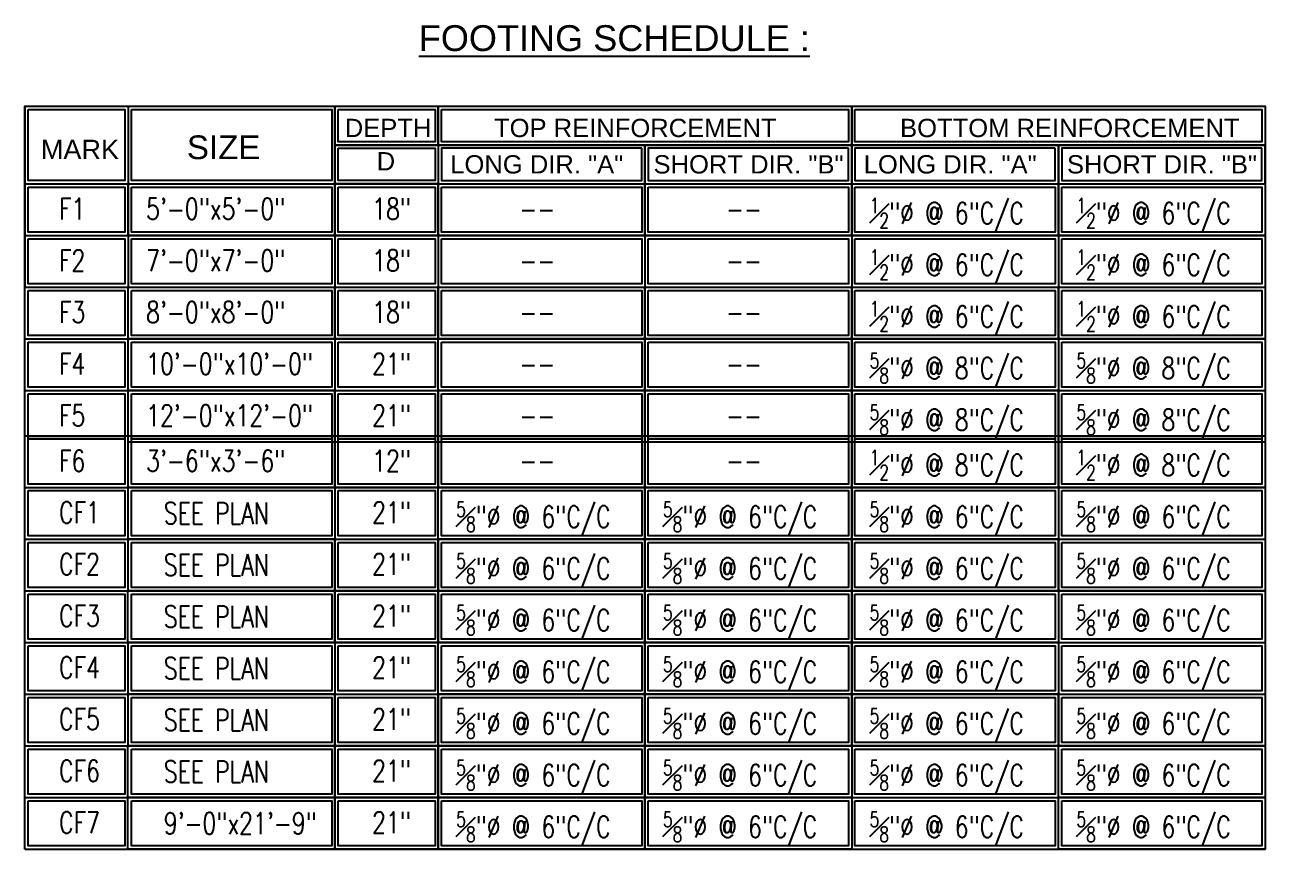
# Model space of a CAD drawing. Header units: inches. Extents: x 41285 to 57578, y -189 to 12305.
# Drawn here: x 52835.2 to 52979.2, y 9552.1 to 9647.9 of the extents above; entities that cross this region are included whole.
import ezdxf

# ---------------------------------------------------------------- set-up
doc = ezdxf.new("R2010")
doc.units = ezdxf.units.IN
doc.header["$LTSCALE"] = 30
doc.header["$MEASUREMENT"] = 0
doc.layers.add('A-TEXT-P', color=242, linetype='Continuous')
doc.layers.add('PB', color=3, linetype='Continuous')
doc.styles.add('3-32', font='simplex.shx', dxfattribs={"width": 0.75, "height": 10.6666})
doc.styles.add('ARIAL', font='arial.ttf')

msp = doc.modelspace()

# ---------------------------------------------------------------- linework, layer by layer
at = {"layer": 'PB', "color": 1}
for p, q in [((52835.1874212, 9638.39528587), (52835.1874212, 9617.39528587)), ((52835.1874212, 9638.39528587), (52979.1874212, 9638.39528587)), ((52847.1874212, 9638.39528587), (52847.1874212, 9617.39528587)), ((52871.1874212, 9638.39528587), (52871.1874212, 9617.39528587)), ((52883.1874212, 9638.39528587), (52883.1874212, 9617.39528587)), ((52931.1874212, 9638.39528587), (52931.1874212, 9617.39528587)), ((52979.1874212, 9638.39528587), (52979.1874212, 9563.39528587)), ((52871.1874212, 9633.89528587), (52979.1874212, 9633.89528587)), ((52883.1874212, 9633.89528587), (52931.1874212, 9633.89528587)), ((52907.1874212, 9633.89528587), (52907.1874212, 9617.39528587)), ((52931.1874212, 9633.89528587), (52979.1874212, 9633.89528587)), ((52955.1874212, 9633.89528587), (52955.1874212, 9617.39528587)), ((52835.1874212, 9629.39528587), (52979.1874212, 9629.39528587)), ((52835.1874212, 9623.39528587), (52979.1874212, 9623.39528587)), ((52835.1874212, 9617.39528587), (52979.1874212, 9617.39528587)), ((52835.1874212, 9617.39528587), (52979.1874212, 9617.39528587)), ((52835.1874212, 9611.39528587), (52979.1874212, 9611.39528587)), ((52835.1874212, 9605.39528587), (52979.1874212, 9605.39528587)), ((52835.1874212, 9605.39528587), (52979.1874212, 9605.39528587)), ((52835.1874212, 9600.14528587), (52979.1874212, 9600.14528587)), ((52835.1874212, 9600.14528587), (52979.1874212, 9600.14528587)), ((52835.1874212, 9594.14528587), (52979.1874212, 9594.14528587)), ((52835.1874212, 9588.14528587), (52979.1874212, 9588.14528587)), ((52835.1874212, 9588.14528587), (52979.1874212, 9588.14528587)), ((52835.1874212, 9582.14528587), (52979.1874212, 9582.14528587)), ((52835.1874212, 9576.14528587), (52979.1874212, 9576.14528587)), ((52835.1874212, 9576.14528587), (52979.1874212, 9576.14528587)), ((52835.1874212, 9570.14528587), (52979.1874212, 9570.14528587)), ((52835.1874212, 9570.14528587), (52979.1874212, 9570.14528587)), ((52835.1874212, 9564.14528587), (52979.1874212, 9564.14528587)), ((52835.1874212, 9558.14528587), (52979.1874212, 9558.14528587)), ((52835.1874212, 9558.14528587), (52979.1874212, 9558.14528587)), ((52835.1874212, 9552.14528587), (52979.1874212, 9552.14528587))]:
    msp.add_line(p, q, dxfattribs=at)
msp.add_lwpolyline([(52835.1874212, 9552.14528587), (52835.1874212, 9638.39528587), (52979.1874212, 9638.39528587)], dxfattribs=at)
at = {"layer": 'PB'}
for points in [[(52835.5624212, 9638.02028587), (52846.8124212, 9638.02028587), (52846.8124212, 9629.77028587), (52835.5624212, 9629.77028587)], [(52847.5624212, 9638.02028587), (52870.8124212, 9638.02028587), (52870.8124212, 9629.77028587), (52847.5624212, 9629.77028587)], [(52871.5624212, 9638.02028587), (52882.8124212, 9638.02028587), (52882.8124212, 9634.27028587), (52871.5624212, 9634.27028587)], [(52883.5624212, 9638.02028587), (52930.8124212, 9638.02028587), (52930.8124212, 9634.27028587), (52883.5624212, 9634.27028587)], [(52931.5624212, 9638.02028587), (52978.8124212, 9638.02028587), (52978.8124212, 9634.27028587), (52931.5624212, 9634.27028587)], [(52871.5624212, 9633.52028587), (52882.8124212, 9633.52028587), (52882.8124212, 9629.77028587), (52871.5624212, 9629.77028587)], [(52906.8124212, 9633.52028587), (52883.5624212, 9633.52028587), (52883.5624212, 9629.77028587), (52906.8124212, 9629.77028587)], [(52930.8124212, 9633.52028587), (52907.5624212, 9633.52028587), (52907.5624212, 9629.77028587), (52930.8124212, 9629.77028587)], [(52954.8124212, 9633.52028587), (52931.5624212, 9633.52028587), (52931.5624212, 9629.77028587), (52954.8124212, 9629.77028587)], [(52978.8124212, 9633.52028587), (52955.5624212, 9633.52028587), (52955.5624212, 9629.77028587), (52978.8124212, 9629.77028587)], [(52835.5624212, 9629.02028587), (52846.8124212, 9629.02028587), (52846.8124212, 9623.77028587), (52835.5624212, 9623.77028587)], [(52847.5624212, 9629.02028587), (52870.8124212, 9629.02028587), (52870.8124212, 9623.77028587), (52847.5624212, 9623.77028587)], [(52871.5624212, 9629.02028587), (52882.8124212, 9629.02028587), (52882.8124212, 9623.77028587), (52871.5624212, 9623.77028587)], [(52883.5624212, 9629.02028587), (52906.8124212, 9629.02028587), (52906.8124212, 9623.77028587), (52883.5624212, 9623.77028587)], [(52907.5624212, 9629.02028587), (52930.8124212, 9629.02028587), (52930.8124212, 9623.77028587), (52907.5624212, 9623.77028587)], [(52931.5624212, 9629.02028587), (52954.8124212, 9629.02028587), (52954.8124212, 9623.77028587), (52931.5624212, 9623.77028587)], [(52955.5624212, 9629.02028587), (52978.8124212, 9629.02028587), (52978.8124212, 9623.77028587), (52955.5624212, 9623.77028587)], [(52835.5624212, 9623.02028587), (52846.8124212, 9623.02028587), (52846.8124212, 9617.77028587), (52835.5624212, 9617.77028587)], [(52847.5624212, 9623.02028587), (52870.8124212, 9623.02028587), (52870.8124212, 9617.77028587), (52847.5624212, 9617.77028587)], [(52871.5624212, 9623.02028587), (52882.8124212, 9623.02028587), (52882.8124212, 9617.77028587), (52871.5624212, 9617.77028587)], [(52883.5624212, 9623.02028587), (52906.8124212, 9623.02028587), (52906.8124212, 9617.77028587), (52883.5624212, 9617.77028587)], [(52907.5624212, 9623.02028587), (52930.8124212, 9623.02028587), (52930.8124212, 9617.77028587), (52907.5624212, 9617.77028587)], [(52931.5624212, 9623.02028587), (52954.8124212, 9623.02028587), (52954.8124212, 9617.77028587), (52931.5624212, 9617.77028587)], [(52955.5624212, 9623.02028587), (52978.8124212, 9623.02028587), (52978.8124212, 9617.77028587), (52955.5624212, 9617.77028587)], [(52835.5624212, 9617.02028587), (52846.8124212, 9617.02028587), (52846.8124212, 9611.77028587), (52835.5624212, 9611.77028587)], [(52847.5624212, 9617.02028587), (52870.8124212, 9617.02028587), (52870.8124212, 9611.77028587), (52847.5624212, 9611.77028587)], [(52871.5624212, 9617.02028587), (52882.8124212, 9617.02028587), (52882.8124212, 9611.77028587), (52871.5624212, 9611.77028587)], [(52883.5624212, 9617.02028587), (52906.8124212, 9617.02028587), (52906.8124212, 9611.77028587), (52883.5624212, 9611.77028587)], [(52907.5624212, 9617.02028587), (52930.8124212, 9617.02028587), (52930.8124212, 9611.77028587), (52907.5624212, 9611.77028587)], [(52931.5624212, 9617.02028587), (52954.8124212, 9617.02028587), (52954.8124212, 9611.77028587), (52931.5624212, 9611.77028587)], [(52955.5624212, 9617.02028587), (52978.8124212, 9617.02028587), (52978.8124212, 9611.77028587), (52955.5624212, 9611.77028587)], [(52835.5624212, 9611.02028587), (52846.8124212, 9611.02028587), (52846.8124212, 9605.77028587), (52835.5624212, 9605.77028587)], [(52847.5624212, 9611.02028587), (52870.8124212, 9611.02028587), (52870.8124212, 9605.77028587), (52847.5624212, 9605.77028587)], [(52871.5624212, 9611.02028587), (52882.8124212, 9611.02028587), (52882.8124212, 9605.77028587), (52871.5624212, 9605.77028587)], [(52883.5624212, 9611.02028587), (52906.8124212, 9611.02028587), (52906.8124212, 9605.77028587), (52883.5624212, 9605.77028587)], [(52907.5624212, 9611.02028587), (52930.8124212, 9611.02028587), (52930.8124212, 9605.77028587), (52907.5624212, 9605.77028587)], [(52931.5624212, 9611.02028587), (52954.8124212, 9611.02028587), (52954.8124212, 9605.77028587), (52931.5624212, 9605.77028587)], [(52955.5624212, 9611.02028587), (52978.8124212, 9611.02028587), (52978.8124212, 9605.77028587), (52955.5624212, 9605.77028587)], [(52835.5624212, 9605.02028587), (52846.8124212, 9605.02028587), (52846.8124212, 9599.77028587), (52835.5624212, 9599.77028587)], [(52847.5624212, 9605.02028587), (52870.8124212, 9605.02028587), (52870.8124212, 9599.77028587), (52847.5624212, 9599.77028587)], [(52871.5624212, 9605.02028587), (52882.8124212, 9605.02028587), (52882.8124212, 9599.77028587), (52871.5624212, 9599.77028587)], [(52883.5624212, 9605.02028587), (52906.8124212, 9605.02028587), (52906.8124212, 9599.77028587), (52883.5624212, 9599.77028587)], [(52907.5624212, 9605.02028587), (52930.8124212, 9605.02028587), (52930.8124212, 9599.77028587), (52907.5624212, 9599.77028587)], [(52931.5624212, 9605.02028587), (52954.8124212, 9605.02028587), (52954.8124212, 9599.77028587), (52931.5624212, 9599.77028587)], [(52955.5624212, 9605.02028587), (52978.8124212, 9605.02028587), (52978.8124212, 9599.77028587), (52955.5624212, 9599.77028587)], [(52835.5624212, 9599.77028587), (52846.8124212, 9599.77028587), (52846.8124212, 9594.52028587), (52835.5624212, 9594.52028587)], [(52847.5624212, 9599.77028587), (52870.8124212, 9599.77028587), (52870.8124212, 9594.52028587), (52847.5624212, 9594.52028587)], [(52871.5624212, 9599.77028587), (52882.8124212, 9599.77028587), (52882.8124212, 9594.52028587), (52871.5624212, 9594.52028587)], [(52883.5624212, 9599.77028587), (52906.8124212, 9599.77028587), (52906.8124212, 9594.52028587), (52883.5624212, 9594.52028587)], [(52907.5624212, 9599.77028587), (52930.8124212, 9599.77028587), (52930.8124212, 9594.52028587), (52907.5624212, 9594.52028587)], [(52931.5624212, 9599.77028587), (52954.8124212, 9599.77028587), (52954.8124212, 9594.52028587), (52931.5624212, 9594.52028587)], [(52955.5624212, 9599.77028587), (52978.8124212, 9599.77028587), (52978.8124212, 9594.52028587), (52955.5624212, 9594.52028587)], [(52835.5624212, 9593.77028587), (52846.8124212, 9593.77028587), (52846.8124212, 9588.52028587), (52835.5624212, 9588.52028587)], [(52847.5624212, 9593.77028587), (52870.8124212, 9593.77028587), (52870.8124212, 9588.52028587), (52847.5624212, 9588.52028587)], [(52871.5624212, 9593.77028587), (52882.8124212, 9593.77028587), (52882.8124212, 9588.52028587), (52871.5624212, 9588.52028587)], [(52883.5624212, 9593.77028587), (52906.8124212, 9593.77028587), (52906.8124212, 9588.52028587), (52883.5624212, 9588.52028587)], [(52907.5624212, 9593.77028587), (52930.8124212, 9593.77028587), (52930.8124212, 9588.52028587), (52907.5624212, 9588.52028587)], [(52931.5624212, 9593.77028587), (52954.8124212, 9593.77028587), (52954.8124212, 9588.52028587), (52931.5624212, 9588.52028587)], [(52955.5624212, 9593.77028587), (52978.8124212, 9593.77028587), (52978.8124212, 9588.52028587), (52955.5624212, 9588.52028587)], [(52835.5624212, 9587.77028587), (52846.8124212, 9587.77028587), (52846.8124212, 9582.52028587), (52835.5624212, 9582.52028587)], [(52847.5624212, 9587.77028587), (52870.8124212, 9587.77028587), (52870.8124212, 9582.52028587), (52847.5624212, 9582.52028587)], [(52871.5624212, 9587.77028587), (52882.8124212, 9587.77028587), (52882.8124212, 9582.52028587), (52871.5624212, 9582.52028587)], [(52883.5624212, 9587.77028587), (52906.8124212, 9587.77028587), (52906.8124212, 9582.52028587), (52883.5624212, 9582.52028587)], [(52907.5624212, 9587.77028587), (52930.8124212, 9587.77028587), (52930.8124212, 9582.52028587), (52907.5624212, 9582.52028587)], [(52931.5624212, 9587.77028587), (52954.8124212, 9587.77028587), (52954.8124212, 9582.52028587), (52931.5624212, 9582.52028587)], [(52955.5624212, 9587.77028587), (52978.8124212, 9587.77028587), (52978.8124212, 9582.52028587), (52955.5624212, 9582.52028587)], [(52835.5624212, 9581.77028587), (52846.8124212, 9581.77028587), (52846.8124212, 9576.52028587), (52835.5624212, 9576.52028587)], [(52847.5624212, 9581.77028587), (52870.8124212, 9581.77028587), (52870.8124212, 9576.52028587), (52847.5624212, 9576.52028587)], [(52871.5624212, 9581.77028587), (52882.8124212, 9581.77028587), (52882.8124212, 9576.52028587), (52871.5624212, 9576.52028587)], [(52883.5624212, 9581.77028587), (52906.8124212, 9581.77028587), (52906.8124212, 9576.52028587), (52883.5624212, 9576.52028587)], [(52907.5624212, 9581.77028587), (52930.8124212, 9581.77028587), (52930.8124212, 9576.52028587), (52907.5624212, 9576.52028587)], [(52931.5624212, 9581.77028587), (52954.8124212, 9581.77028587), (52954.8124212, 9576.52028587), (52931.5624212, 9576.52028587)], [(52955.5624212, 9581.77028587), (52978.8124212, 9581.77028587), (52978.8124212, 9576.52028587), (52955.5624212, 9576.52028587)], [(52835.5624212, 9575.77028587), (52846.8124212, 9575.77028587), (52846.8124212, 9570.52028587), (52835.5624212, 9570.52028587)], [(52847.5624212, 9575.77028587), (52870.8124212, 9575.77028587), (52870.8124212, 9570.52028587), (52847.5624212, 9570.52028587)], [(52871.5624212, 9575.77028587), (52882.8124212, 9575.77028587), (52882.8124212, 9570.52028587), (52871.5624212, 9570.52028587)], [(52883.5624212, 9575.77028587), (52906.8124212, 9575.77028587), (52906.8124212, 9570.52028587), (52883.5624212, 9570.52028587)], [(52907.5624212, 9575.77028587), (52930.8124212, 9575.77028587), (52930.8124212, 9570.52028587), (52907.5624212, 9570.52028587)], [(52931.5624212, 9575.77028587), (52954.8124212, 9575.77028587), (52954.8124212, 9570.52028587), (52931.5624212, 9570.52028587)], [(52955.5624212, 9575.77028587), (52978.8124212, 9575.77028587), (52978.8124212, 9570.52028587), (52955.5624212, 9570.52028587)], [(52835.5624212, 9569.77028587), (52846.8124212, 9569.77028587), (52846.8124212, 9564.52028587), (52835.5624212, 9564.52028587)], [(52847.5624212, 9569.77028587), (52870.8124212, 9569.77028587), (52870.8124212, 9564.52028587), (52847.5624212, 9564.52028587)], [(52871.5624212, 9569.77028587), (52882.8124212, 9569.77028587), (52882.8124212, 9564.52028587), (52871.5624212, 9564.52028587)], [(52883.5624212, 9569.77028587), (52906.8124212, 9569.77028587), (52906.8124212, 9564.52028587), (52883.5624212, 9564.52028587)], [(52907.5624212, 9569.77028587), (52930.8124212, 9569.77028587), (52930.8124212, 9564.52028587), (52907.5624212, 9564.52028587)], [(52931.5624212, 9569.77028587), (52954.8124212, 9569.77028587), (52954.8124212, 9564.52028587), (52931.5624212, 9564.52028587)], [(52955.5624212, 9569.77028587), (52978.8124212, 9569.77028587), (52978.8124212, 9564.52028587), (52955.5624212, 9564.52028587)], [(52835.5624212, 9563.77028587), (52846.8124212, 9563.77028587), (52846.8124212, 9558.52028587), (52835.5624212, 9558.52028587)], [(52847.5624212, 9563.77028587), (52870.8124212, 9563.77028587), (52870.8124212, 9558.52028587), (52847.5624212, 9558.52028587)], [(52871.5624212, 9563.77028587), (52882.8124212, 9563.77028587), (52882.8124212, 9558.52028587), (52871.5624212, 9558.52028587)], [(52883.5624212, 9563.77028587), (52906.8124212, 9563.77028587), (52906.8124212, 9558.52028587), (52883.5624212, 9558.52028587)], [(52907.5624212, 9563.77028587), (52930.8124212, 9563.77028587), (52930.8124212, 9558.52028587), (52907.5624212, 9558.52028587)], [(52931.5624212, 9563.77028587), (52954.8124212, 9563.77028587), (52954.8124212, 9558.52028587), (52931.5624212, 9558.52028587)], [(52955.5624212, 9563.77028587), (52978.8124212, 9563.77028587), (52978.8124212, 9558.52028587), (52955.5624212, 9558.52028587)], [(52835.5624212, 9557.77028587), (52846.8124212, 9557.77028587), (52846.8124212, 9552.52028587), (52835.5624212, 9552.52028587)], [(52847.5624212, 9557.77028587), (52870.8124212, 9557.77028587), (52870.8124212, 9552.52028587), (52847.5624212, 9552.52028587)], [(52871.5624212, 9557.77028587), (52882.8124212, 9557.77028587), (52882.8124212, 9552.52028587), (52871.5624212, 9552.52028587)], [(52883.5624212, 9557.77028587), (52906.8124212, 9557.77028587), (52906.8124212, 9552.52028587), (52883.5624212, 9552.52028587)], [(52907.5624212, 9557.77028587), (52930.8124212, 9557.77028587), (52930.8124212, 9552.52028587), (52907.5624212, 9552.52028587)], [(52931.5624212, 9557.77028587), (52954.8124212, 9557.77028587), (52954.8124212, 9552.52028587), (52931.5624212, 9552.52028587)], [(52955.5624212, 9557.77028587), (52978.8124212, 9557.77028587), (52978.8124212, 9552.52028587), (52955.5624212, 9552.52028587)]]:
    msp.add_lwpolyline(points, close=True, dxfattribs=at)
at = {"layer": 'PB', "color": 1}
for points in [[(52871.1874212, 9638.39528587), (52883.1874212, 9638.39528587), (52883.1874212, 9633.89528587), (52871.1874212, 9633.89528587)], [(52883.1874212, 9638.39528587), (52931.1874212, 9638.39528587), (52931.1874212, 9633.89528587), (52883.1874212, 9633.89528587)], [(52931.1874212, 9638.39528587), (52979.1874212, 9638.39528587), (52979.1874212, 9633.89528587), (52931.1874212, 9633.89528587)], [(52871.1874212, 9633.89528587), (52883.1874212, 9633.89528587), (52883.1874212, 9629.39528587), (52871.1874212, 9629.39528587)], [(52907.1874212, 9633.89528587), (52883.1874212, 9633.89528587), (52883.1874212, 9629.39528587), (52907.1874212, 9629.39528587)], [(52931.1874212, 9633.89528587), (52907.1874212, 9633.89528587), (52907.1874212, 9629.39528587), (52931.1874212, 9629.39528587)], [(52955.1874212, 9633.89528587), (52931.1874212, 9633.89528587), (52931.1874212, 9629.39528587), (52955.1874212, 9629.39528587)], [(52979.1874212, 9633.89528587), (52955.1874212, 9633.89528587), (52955.1874212, 9629.39528587), (52979.1874212, 9629.39528587)], [(52847.1874212, 9629.39528587), (52871.1874212, 9629.39528587), (52871.1874212, 9623.39528587), (52847.1874212, 9623.39528587)], [(52871.1874212, 9629.39528587), (52883.1874212, 9629.39528587), (52883.1874212, 9623.39528587), (52871.1874212, 9623.39528587)], [(52883.1874212, 9629.39528587), (52907.1874212, 9629.39528587), (52907.1874212, 9623.39528587), (52883.1874212, 9623.39528587)], [(52907.1874212, 9629.39528587), (52931.1874212, 9629.39528587), (52931.1874212, 9623.39528587), (52907.1874212, 9623.39528587)], [(52931.1874212, 9629.39528587), (52955.1874212, 9629.39528587), (52955.1874212, 9623.39528587), (52931.1874212, 9623.39528587)], [(52955.1874212, 9629.39528587), (52979.1874212, 9629.39528587), (52979.1874212, 9623.39528587), (52955.1874212, 9623.39528587)], [(52847.1874212, 9617.39528587), (52871.1874212, 9617.39528587), (52871.1874212, 9611.39528587), (52847.1874212, 9611.39528587)], [(52871.1874212, 9617.39528587), (52883.1874212, 9617.39528587), (52883.1874212, 9611.39528587), (52871.1874212, 9611.39528587)], [(52883.1874212, 9617.39528587), (52907.1874212, 9617.39528587), (52907.1874212, 9611.39528587), (52883.1874212, 9611.39528587)], [(52907.1874212, 9617.39528587), (52931.1874212, 9617.39528587), (52931.1874212, 9611.39528587), (52907.1874212, 9611.39528587)], [(52931.1874212, 9617.39528587), (52955.1874212, 9617.39528587), (52955.1874212, 9611.39528587), (52931.1874212, 9611.39528587)], [(52955.1874212, 9617.39528587), (52979.1874212, 9617.39528587), (52979.1874212, 9611.39528587), (52955.1874212, 9611.39528587)], [(52847.1874212, 9611.39528587), (52871.1874212, 9611.39528587), (52871.1874212, 9605.39528587), (52847.1874212, 9605.39528587)], [(52883.1874212, 9611.39528587), (52907.1874212, 9611.39528587), (52907.1874212, 9605.39528587), (52883.1874212, 9605.39528587)], [(52907.1874212, 9611.39528587), (52931.1874212, 9611.39528587), (52931.1874212, 9605.39528587), (52907.1874212, 9605.39528587)], [(52931.1874212, 9611.39528587), (52955.1874212, 9611.39528587), (52955.1874212, 9605.39528587), (52931.1874212, 9605.39528587)], [(52847.1874212, 9605.39528587), (52871.1874212, 9605.39528587), (52871.1874212, 9599.39528587), (52847.1874212, 9599.39528587)], [(52871.1874212, 9605.39528587), (52883.1874212, 9605.39528587), (52883.1874212, 9599.39528587), (52871.1874212, 9599.39528587)], [(52883.1874212, 9605.39528587), (52907.1874212, 9605.39528587), (52907.1874212, 9599.39528587), (52883.1874212, 9599.39528587)], [(52907.1874212, 9605.39528587), (52931.1874212, 9605.39528587), (52931.1874212, 9599.39528587), (52907.1874212, 9599.39528587)], [(52931.1874212, 9605.39528587), (52955.1874212, 9605.39528587), (52955.1874212, 9599.39528587), (52931.1874212, 9599.39528587)], [(52955.1874212, 9605.39528587), (52979.1874212, 9605.39528587), (52979.1874212, 9599.39528587), (52955.1874212, 9599.39528587)], [(52847.1874212, 9600.14528587), (52871.1874212, 9600.14528587), (52871.1874212, 9594.14528587), (52847.1874212, 9594.14528587)], [(52871.1874212, 9600.14528587), (52883.1874212, 9600.14528587), (52883.1874212, 9594.14528587), (52871.1874212, 9594.14528587)], [(52883.1874212, 9600.14528587), (52907.1874212, 9600.14528587), (52907.1874212, 9594.14528587), (52883.1874212, 9594.14528587)], [(52907.1874212, 9600.14528587), (52931.1874212, 9600.14528587), (52931.1874212, 9594.14528587), (52907.1874212, 9594.14528587)], [(52931.1874212, 9600.14528587), (52955.1874212, 9600.14528587), (52955.1874212, 9594.14528587), (52931.1874212, 9594.14528587)], [(52955.1874212, 9600.14528587), (52979.1874212, 9600.14528587), (52979.1874212, 9594.14528587), (52955.1874212, 9594.14528587)], [(52847.1874212, 9594.14528587), (52871.1874212, 9594.14528587), (52871.1874212, 9588.14528587), (52847.1874212, 9588.14528587)], [(52883.1874212, 9594.14528587), (52907.1874212, 9594.14528587), (52907.1874212, 9588.14528587), (52883.1874212, 9588.14528587)], [(52907.1874212, 9594.14528587), (52931.1874212, 9594.14528587), (52931.1874212, 9588.14528587), (52907.1874212, 9588.14528587)], [(52931.1874212, 9594.14528587), (52955.1874212, 9594.14528587), (52955.1874212, 9588.14528587), (52931.1874212, 9588.14528587)], [(52847.1874212, 9588.14528587), (52871.1874212, 9588.14528587), (52871.1874212, 9582.14528587), (52847.1874212, 9582.14528587)], [(52871.1874212, 9588.14528587), (52883.1874212, 9588.14528587), (52883.1874212, 9582.14528587), (52871.1874212, 9582.14528587)], [(52883.1874212, 9588.14528587), (52907.1874212, 9588.14528587), (52907.1874212, 9582.14528587), (52883.1874212, 9582.14528587)], [(52907.1874212, 9588.14528587), (52931.1874212, 9588.14528587), (52931.1874212, 9582.14528587), (52907.1874212, 9582.14528587)], [(52931.1874212, 9588.14528587), (52955.1874212, 9588.14528587), (52955.1874212, 9582.14528587), (52931.1874212, 9582.14528587)], [(52955.1874212, 9588.14528587), (52979.1874212, 9588.14528587), (52979.1874212, 9582.14528587), (52955.1874212, 9582.14528587)], [(52847.1350975, 9582.14528587), (52871.1874212, 9582.14528587), (52871.1874212, 9576.14528587), (52847.1350975, 9576.14528587)], [(52871.1874212, 9582.14528587), (52883.1874212, 9582.14528587), (52883.1874212, 9576.14528587), (52871.1874212, 9576.14528587)], [(52883.1874212, 9582.14528587), (52907.1874212, 9582.14528587), (52907.1874212, 9576.14528587), (52883.1874212, 9576.14528587)], [(52907.1874212, 9582.14528587), (52931.1874212, 9582.14528587), (52931.1874212, 9576.14528587), (52907.1874212, 9576.14528587)], [(52931.1874212, 9582.14528587), (52955.1874212, 9582.14528587), (52955.1874212, 9576.14528587), (52931.1874212, 9576.14528587)], [(52847.1874212, 9576.14528587), (52871.1874212, 9576.14528587), (52871.1874212, 9570.14528587), (52847.1874212, 9570.14528587)], [(52883.1874212, 9576.14528587), (52907.1874212, 9576.14528587), (52907.1874212, 9570.14528587), (52883.1874212, 9570.14528587)], [(52907.1874212, 9576.14528587), (52931.1874212, 9576.14528587), (52931.1874212, 9570.14528587), (52907.1874212, 9570.14528587)], [(52931.1874212, 9576.14528587), (52955.1874212, 9576.14528587), (52955.1874212, 9570.14528587), (52931.1874212, 9570.14528587)], [(52847.1874212, 9570.14528587), (52871.1874212, 9570.14528587), (52871.1874212, 9564.14528587), (52847.1874212, 9564.14528587)], [(52871.1874212, 9570.14528587), (52883.1874212, 9570.14528587), (52883.1874212, 9564.14528587), (52871.1874212, 9564.14528587)], [(52883.1874212, 9570.14528587), (52907.1874212, 9570.14528587), (52907.1874212, 9564.14528587), (52883.1874212, 9564.14528587)], [(52907.1874212, 9570.14528587), (52931.1874212, 9570.14528587), (52931.1874212, 9564.14528587), (52907.1874212, 9564.14528587)], [(52931.1874212, 9570.14528587), (52955.1874212, 9570.14528587), (52955.1874212, 9564.14528587), (52931.1874212, 9564.14528587)], [(52955.1874212, 9570.14528587), (52979.1874212, 9570.14528587), (52979.1874212, 9564.14528587), (52955.1874212, 9564.14528587)], [(52847.1350975, 9564.14528587), (52871.1874212, 9564.14528587), (52871.1874212, 9558.14528587), (52847.1350975, 9558.14528587)], [(52871.1874212, 9564.14528587), (52883.1874212, 9564.14528587), (52883.1874212, 9558.14528587), (52871.1874212, 9558.14528587)], [(52883.1874212, 9564.14528587), (52907.1874212, 9564.14528587), (52907.1874212, 9558.14528587), (52883.1874212, 9558.14528587)], [(52907.1874212, 9564.14528587), (52931.1874212, 9564.14528587), (52931.1874212, 9558.14528587), (52907.1874212, 9558.14528587)], [(52955.1874212, 9564.14528587), (52979.1874212, 9564.14528587), (52979.1874212, 9558.14528587), (52955.1874212, 9558.14528587)], [(52847.1350975, 9558.14528587), (52871.1874212, 9558.14528587), (52871.1874212, 9552.14528587), (52847.1350975, 9552.14528587)], [(52871.1874212, 9558.14528587), (52883.1874212, 9558.14528587), (52883.1874212, 9552.14528587), (52871.1874212, 9552.14528587)], [(52883.1874212, 9558.14528587), (52907.1874212, 9558.14528587), (52907.1874212, 9552.14528587), (52883.1874212, 9552.14528587)], [(52907.1874212, 9558.14528587), (52931.1874212, 9558.14528587), (52931.1874212, 9552.14528587), (52907.1874212, 9552.14528587)], [(52955.1874212, 9558.14528587), (52979.1874212, 9558.14528587), (52979.1874212, 9552.14528587), (52955.1874212, 9552.14528587)]]:
    msp.add_lwpolyline(points, close=True, dxfattribs=at)

# ---------------------------------------------------------------- texts
at = {"layer": 'A-TEXT-P', "color": 4, "style": 'ARIAL'}
for s, height, p in [('%%UFOOTING SCHEDULE :', 3, (52880.92226069, 9644.81131395)), ('DEPTH', 2.125, (52872.33002116, 9634.81943109)), ('TOP REINFORCEMENT', 2.125, (52889.65853858, 9634.81943109)), ('BOTTOM REINFORCEMENT', 2.125, (52936.79860458, 9634.81943109)), ('SIZE', 2.75, (52854.00155228, 9632.26118857)), ('MARK', 2.25, (52837.04823333, 9632.26118857)), ('D', 2.125, (52876.04014205, 9630.9510325)), ('LONG DIR. "A"', 2.125, (52884.57739855, 9630.59421106)), ('SHORT DIR. "B"', 2.125, (52908.17671521, 9630.59421106)), ('LONG DIR. "A"', 2.125, (52932.57739855, 9630.59421106)), ('SHORT DIR. "B"', 2.125, (52956.17671521, 9630.59421106))]:
    msp.add_text(s, height=height, dxfattribs=at).set_placement(p)
at = {"layer": 'A-TEXT-P', "color": 2, "char_height": 2.5, "attachment_point": 1, "style": '3-32'}
for s, insert in [('\\A1;F1', (52839.16269705, 9627.74111158)), ('\\A1;5\'-0"x5\'-0"', (52849.27230767, 9627.74111158)), ('\\A1;18"', (52875.51277362, 9627.74111158)), ('\\A1;{\\H0.7x;\\S1#2;}"%%C @ 6"C/C', (52933.27230767, 9627.74111158)), ('\\A1;{\\H0.7x;\\S1#2;\\H1.4286x;"%%C @ 6"C/C}', (52957.27230767, 9627.74111158)), ('\\A1;--', (52892.5914739, 9627.74111158)), ('\\A1;--', (52916.5914739, 9627.74111158)), ('\\A1;F2', (52839.16269705, 9621.74111158)), ('\\A1;7\'-0"x7\'-0"', (52849.27230767, 9621.74111158)), ('\\A1;18"', (52875.51277362, 9621.74111158)), ('\\A1;{\\H0.7x;\\S1#2;\\H1.4286x;"%%C @ 6"C/C}', (52933.27230767, 9621.74111158)), ('\\A1;{\\H0.7x;\\S1#2;\\H1.4286x;"%%C @ 6"C/C}', (52957.27230767, 9621.74111158)), ('\\A1;--', (52892.5914739, 9621.74111158)), ('\\A1;--', (52916.5914739, 9621.74111158)), ('\\A1;F3', (52839.16269705, 9615.74111158)), ('\\A1;8\'-0"x8\'-0"', (52849.27230767, 9615.74111158)), ('\\A1;18"', (52875.51277362, 9615.74111158)), ('\\A1;{\\H0.7x;\\S1#2;\\H1.4286x;"%%C @ 6"C/C}', (52933.27230767, 9615.74111158)), ('\\A1;{\\H0.7x;\\S1#2;\\H1.4286x;"%%C @ 6"C/C}', (52957.27230767, 9615.74111158)), ('\\A1;--', (52892.5914739, 9615.74111158)), ('\\A1;--', (52916.5914739, 9615.74111158)), ('\\A1;F4', (52839.16269705, 9609.74111158)), ('\\A1;10\'-0"x10\'-0"', (52849.27230767, 9609.74111158)), ('\\A1;21"', (52875.51277362, 9609.74111158)), ('\\A1;{\\H0.7x;\\S5#8;\\H1.4286x;"%%C @ 8"C/C}', (52933.27230767, 9609.74111158)), ('\\A1;{\\H0.7x;\\S5#8;\\H1.4286x;"%%C @ 8"C/C}', (52957.27230767, 9609.74111158)), ('\\A1;--', (52892.5914739, 9609.74111158)), ('\\A1;--', (52916.5914739, 9609.74111158)), ('\\A1;F5', (52839.16269705, 9603.74111158)), ('\\A1;12\'-0"x12\'-0"', (52849.27230767, 9603.74111158)), ('\\A1;21"', (52875.51277362, 9603.74111158)), ('\\A1;{\\H0.7x;\\S5#8;\\H1.4286x;"%%C @ 8"C/C}', (52933.27230767, 9603.74111158)), ('\\A1;{\\H0.7x;\\S5#8;\\H1.4286x;"%%C @ 8"C/C}', (52957.27230767, 9603.74111158)), ('\\A1;--', (52892.5914739, 9603.74111158)), ('\\A1;--', (52916.5914739, 9603.74111158)), ('\\A1;F6', (52839.16269705, 9598.49111158)), ('\\A1;3\'-6"x3\'-6"', (52849.27230767, 9598.49111158)), ('\\A1;12"', (52875.51277362, 9598.49111158)), ('\\A1;{\\H0.7x;\\S1#2;\\H1.4286x;"%%C @ 8"C/C}', (52933.27230767, 9598.49111158)), ('\\A1;{\\H0.7x;\\S1#2;\\H1.4286x;"%%C @ 8"C/C}', (52957.27230767, 9598.49111158)), ('\\A1;--', (52892.5914739, 9598.49111158)), ('\\A1;--', (52916.5914739, 9598.49111158)), ('\\A1;CF1', (52839.16269705, 9592.49111158)), ('\\A1;SEE PLAN', (52851.31666348, 9592.39822439)), ('\\A1;21"', (52875.51277362, 9592.49111158)), ('\\A1;{\\H0.7x;\\S5#8;}"%%C @ 6"C/C', (52885.27230767, 9592.49111158)), ('\\A1;{\\H0.7x;\\S5#8;\\H1.4286x;"%%C @ 6"C/C}', (52909.27230767, 9592.49111158)), ('\\A1;{\\H0.7x;\\S5#8;\\H1.4286x;"%%C @ 6"C/C}', (52933.27230767, 9592.49111158)), ('\\A1;{\\H0.7x;\\S5#8;\\H1.4286x;"%%C @ 6"C/C}', (52957.27230767, 9592.49111158)), ('\\A1;CF2', (52839.16269705, 9586.49111158)), ('\\A1;SEE PLAN', (52851.31666348, 9586.39822439)), ('\\A1;21"', (52875.51277362, 9586.49111158)), ('\\A1;{\\H0.7x;\\S5#8;\\H1.4286x;"%%C @ 6"C/C}', (52885.27230767, 9586.49111158)), ('\\A1;{\\H0.7x;\\S5#8;\\H1.4286x;"%%C @ 6"C/C}', (52909.27230767, 9586.49111158)), ('\\A1;{\\H0.7x;\\S5#8;\\H1.4286x;"%%C @ 6"C/C}', (52933.27230767, 9586.49111158)), ('\\A1;{\\H0.7x;\\S5#8;\\H1.4286x;"%%C @ 6"C/C}', (52957.27230767, 9586.49111158)), ('\\A1;CF3', (52839.16269705, 9580.49111158)), ('\\A1;SEE PLAN', (52851.31666348, 9580.39822439)), ('\\A1;21"', (52875.51277362, 9580.49111158)), ('\\A1;{\\H0.7x;\\S5#8;\\H1.4286x;"%%C @ 6"C/C}', (52885.27230767, 9580.49111158)), ('\\A1;{\\H0.7x;\\S5#8;\\H1.4286x;"%%C @ 6"C/C}', (52909.27230767, 9580.49111158)), ('\\A1;{\\H0.7x;\\S5#8;\\H1.4286x;"%%C @ 6"C/C}', (52933.27230767, 9580.49111158)), ('\\A1;{\\H0.7x;\\S5#8;\\H1.4286x;"%%C @ 6"C/C}', (52957.27230767, 9580.49111158)), ('\\A1;CF4', (52839.16269705, 9574.49111158)), ('\\A1;SEE PLAN', (52851.31666348, 9574.39822439)), ('\\A1;21"', (52875.51277362, 9574.49111158)), ('\\A1;{\\H0.7x;\\S5#8;\\H1.4286x;"%%C @ 6"C/C}', (52885.27230767, 9574.49111158)), ('\\A1;{\\H0.7x;\\S5#8;\\H1.4286x;"%%C @ 6"C/C}', (52909.27230767, 9574.49111158)), ('\\A1;{\\H0.7x;\\S5#8;\\H1.4286x;"%%C @ 6"C/C}', (52933.27230767, 9574.49111158)), ('\\A1;{\\H0.7x;\\S5#8;\\H1.4286x;"%%C @ 6"C/C}', (52957.27230767, 9574.49111158)), ('\\A1;CF5', (52839.16269705, 9568.49111158)), ('\\A1;SEE PLAN', (52851.31666348, 9568.39822439)), ('\\A1;21"', (52875.51277362, 9568.49111158)), ('\\A1;{\\H0.7x;\\S5#8;\\H1.4286x;"%%C @ 6"C/C}', (52885.27230767, 9568.49111158)), ('\\A1;{\\H0.7x;\\S5#8;\\H1.4286x;"%%C @ 6"C/C}', (52909.27230767, 9568.49111158)), ('\\A1;{\\H0.7x;\\S5#8;\\H1.4286x;"%%C @ 6"C/C}', (52933.27230767, 9568.49111158)), ('\\A1;{\\H0.7x;\\S5#8;\\H1.4286x;"%%C @ 6"C/C}', (52957.27230767, 9568.49111158)), ('\\A1;CF6', (52839.16269705, 9562.49111158)), ('\\A1;SEE PLAN', (52851.31666348, 9562.39822439)), ('\\A1;21"', (52875.51277362, 9562.49111158)), ('\\A1;{\\H0.7x;\\S5#8;\\H1.4286x;"%%C @ 6"C/C}', (52885.27230767, 9562.49111158)), ('\\A1;{\\H0.7x;\\S5#8;\\H1.4286x;"%%C @ 6"C/C}', (52909.27230767, 9562.49111158)), ('\\A1;{\\H0.7x;\\S5#8;\\H1.4286x;"%%C @ 6"C/C}', (52933.27230767, 9562.49111158)), ('\\A1;{\\H0.7x;\\S5#8;\\H1.4286x;"%%C @ 6"C/C}', (52957.27230767, 9562.49111158)), ('\\A1;CF7', (52839.16269705, 9556.49111158)), ('\\A1;9\'-0"x21\'-9"', (52851.31666348, 9556.39822439)), ('\\A1;21"', (52875.51277362, 9556.49111158)), ('\\A1;{\\H0.7x;\\S5#8;\\H1.4286x;"%%C @ 6"C/C}', (52885.27230767, 9556.49111158)), ('\\A1;{\\H0.7x;\\S5#8;\\H1.4286x;"%%C @ 6"C/C}', (52909.27230767, 9556.49111158)), ('\\A1;{\\H0.7x;\\S5#8;\\H1.4286x;"%%C @ 6"C/C}', (52933.27230767, 9556.49111158)), ('\\A1;{\\H0.7x;\\S5#8;\\H1.4286x;"%%C @ 6"C/C}', (52957.27230767, 9556.49111158))]:
    msp.add_mtext_dynamic_manual_height_columns(s, width=427.8775523931, gutter_width=30, heights=[0], dxfattribs=dict(at, insert=insert))

doc.saveas('drawing.dxf')
